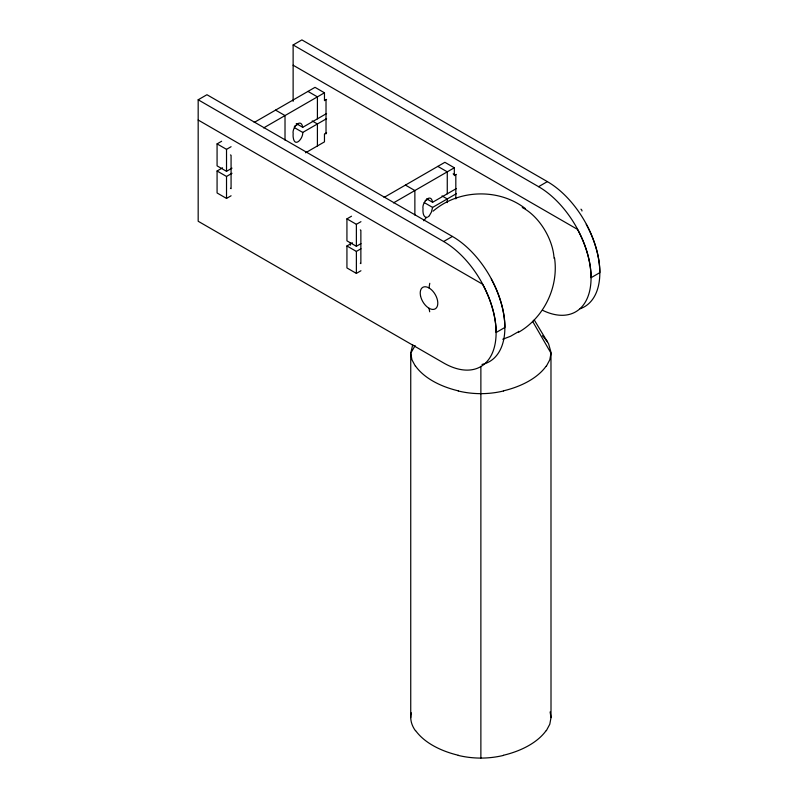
<?xml version="1.0" encoding="UTF-8"?>
<svg xmlns="http://www.w3.org/2000/svg" width="798" height="798" viewBox="0 0 798 798"><rect width="100%" height="100%" fill="white"/><g stroke="black" fill="none" stroke-linecap="round" stroke-linejoin="round"><path stroke-width="1.2" d="M415.409 730.679C411.728 725.641 409.613 719.048 411.369 712.873M534.211 319.888L548.575 343.778L550.979 352.237L551.009 717.611L549.792 724.225L546.341 730.679M326.601 118.663L302.741 132.438C303.26 138.443 294.512 148.528 293.175 137.116A19.072 11.012 -60 0 1 293.175 133.685C291.799 127.939 300.966 117.107 302.741 127.311L326.601 113.535M456.456 193.635L432.596 207.41L431.399 212.108L429.334 215.729M412.726 344.706L410.741 353.185L410.741 717.611M415.13 345.594L410.741 353.185L411.958 359.808L415.409 366.262M546.341 366.262L549.792 359.808L551.009 353.185L532.595 321.305M423.738 220.747L426.332 217.585M428.965 216.138L428.227 216.787M433.065 211.181C458.451 189.236 498.75 188.039 525.323 208.567M518.012 331.858L518.74 331.3M517.254 332.397L510.55 336.267L502.76 339.24M518.371 332.397C543.917 317.744 558.8 287.17 554.55 258.013M198.173 99.78L206.941 94.723L452.406 236.437A74.204 42.843 60 0 1 504.875 327.469L496.107 332.527A74.204 42.843 60 0 0 443.638 241.505L198.173 99.78L198.173 221.255L443.638 362.97A74.204 42.843 60 0 0 491.598 354.651A74.204 42.843 60 0 0 482.551 284.208L198.173 120.029M293.125 44.957L301.893 39.9L547.358 181.615A74.204 42.843 60 0 1 599.827 272.647L591.059 277.704A74.204 42.843 60 0 0 538.59 186.682L293.125 44.957L293.125 101.336M232.009 168.149L226.522 171.321L217.076 165.864L217.076 143.889L221.644 141.246M254.203 122.453L315.02 87.341L324.467 92.797L324.467 100.648L326.601 99.411M217.076 143.889L226.522 149.346L231.091 146.702M263.649 127.909L324.467 92.797M231.091 195.779L226.522 198.423L217.076 192.966L217.076 170.991L222.562 167.819M294.342 126.383L298.532 123.959M217.076 170.991L226.522 176.448L232.009 173.276M326.601 132.787L324.467 134.024L324.467 141.874L305.564 152.787M360.945 243.649L356.377 246.293L346.931 240.836L346.931 218.861L351.509 216.218M384.057 197.425L444.875 162.313L454.321 167.77L454.321 175.62L456.456 174.383M346.931 218.861L356.377 224.318L360.945 221.674M393.504 202.872L454.321 167.77M360.945 270.751L356.377 273.395L346.931 267.938L346.931 245.964L352.417 242.792M425.244 200.747L428.386 198.931M426.691 198.872L432.596 202.283L456.456 188.508M346.931 245.964L356.377 251.42L360.945 248.777M443.638 241.505L452.406 236.437M538.59 186.682L547.358 181.615M427.419 217.236C424.466 218.263 423.13 214.363 423.03 212.088A19.072 11.012 -60 0 1 423.03 208.657C421.653 202.911 430.82 192.079 432.596 202.283M503.518 390.98C488.695 394.551 473.054 394.551 458.232 390.98M503.518 755.407C488.695 758.978 473.054 758.978 458.232 755.407M293.125 65.207L577.503 229.385A74.204 42.843 60 0 1 587.308 298.183A74.204 42.843 60 0 1 542.52 310.252M325.394 100.109L326.023 100.468L326.023 133.845L325.394 133.485M453.154 173.864L455.818 175.41L455.818 198.892M307.968 91.411L317.414 96.867L317.414 118.842M437.823 166.383L447.269 171.839L447.269 193.814M312.168 120.937L317.414 123.969L317.414 145.944M442.022 195.909L447.269 198.941L447.269 202.602M275.569 110.114L285.016 115.57L285.016 140.109M405.424 185.086L414.87 190.542L414.87 215.081M296.248 123.56L302.741 127.311M294.342 127.59L302.741 132.438M424.197 202.562L432.596 207.41M230.442 154.932L231.071 155.291L231.071 188.667L230.442 188.308M360.297 229.904L360.866 230.233L360.866 263.609L360.297 263.28M546.341 340.118L547.538 341.933M550.111 711.936L551.009 717.611M480.875 366.352L480.875 758.1M356.377 224.318L356.377 246.293M356.377 251.42L356.377 273.395M350.352 242.702L350.352 245.166M226.522 149.346L226.522 171.321M226.522 176.448L226.522 198.423M586.271 224.328A74.204 42.843 60 0 1 580.116 308.746M522.271 207.52A42.653 24.628 60 0 1 554.061 258.343M491.319 279.15A74.204 42.843 60 0 1 482.002 364.437M429.713 311.799A74.384 42.952 -60 0 1 429.015 308.247M429.015 287.948A74.384 42.952 -60 0 1 429.773 283.3M458.331 755.267A78.683 45.426 0 0 1 415.638 730.629M546.111 730.629A78.683 45.426 0 0 1 503.428 755.267M458.331 390.85A78.683 45.426 0 0 1 415.638 366.202M546.111 366.202A78.683 45.426 0 0 1 503.428 390.85M542.45 335.749A78.683 45.426 0 0 1 546.111 340.167M580.924 209.176A1.486 0.858 60 0 1 581.981 211.001M420.486 295.609A12.429 7.172 60 0 0 435.11 308.926A12.429 7.172 60 0 0 431.449 289.754A12.429 7.172 60 0 0 420.486 295.609"/></g></svg>
